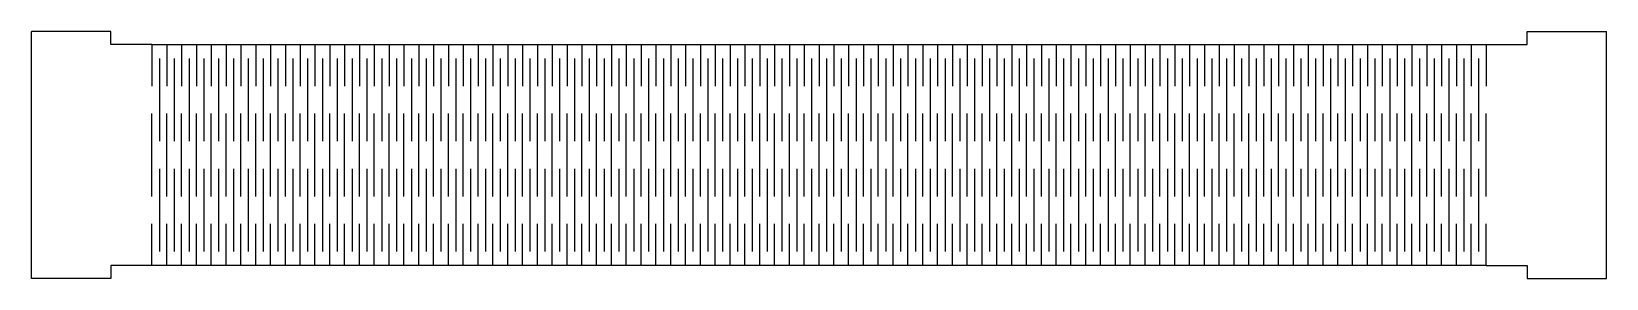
# Model space of a CAD drawing. Header units: millimetres. Extents: x -191 to 191, y -57 to 3.
import ezdxf

# ---------------------------------------------------------------- set-up
doc = ezdxf.new("R2010")
doc.units = ezdxf.units.MM
doc.layers.get('0').update_dxf_attribs({"linetype": 'CONTINUOUS'})

msp = doc.modelspace()

# ---------------------------------------------------------------- linework, layer by layer
for p, q in [((-190.73, -56.64), (-190.73, 3.18)), ((-171.55, 3.18), (-190.73, 3.18)), ((-171.55, 0), (-171.55, 3.18)), ((-161.56, 0), (-171.55, 0)), ((-161.56, 0), (161.56, 0)), ((-161.56, 0), (-161.56, -10.03)), ((-157.97, 0), (-157.97, -10.03)), ((-154.38, 0), (-154.38, -10.03)), ((-150.79, 0), (-150.79, -10.03)), ((-147.2, 0), (-147.2, -10.03)), ((-143.61, 0), (-143.61, -10.03)), ((-140.02, 0), (-140.02, -10.03)), ((-136.43, 0), (-136.43, -10.03)), ((-132.84, 0), (-132.84, -10.03)), ((-129.25, 0), (-129.25, -10.03)), ((-125.66, 0), (-125.66, -10.03)), ((-122.07, 0), (-122.07, -10.03)), ((-118.48, 0), (-118.48, -10.03)), ((-114.89, 0), (-114.89, -10.03)), ((-111.3, 0), (-111.3, -10.03)), ((-107.7, 0), (-107.7, -10.03)), ((-104.11, 0), (-104.11, -10.03)), ((-100.52, 0), (-100.52, -10.03)), ((-96.93, 0), (-96.93, -10.03)), ((-93.34, 0), (-93.34, -10.03)), ((-89.75, 0), (-89.75, -10.03)), ((-86.16, 0), (-86.16, -10.03)), ((-82.57, 0), (-82.57, -10.03)), ((-78.98, 0), (-78.98, -10.03)), ((-75.39, 0), (-75.39, -10.03)), ((-71.8, 0), (-71.8, -10.03)), ((-68.21, 0), (-68.21, -10.03)), ((-64.62, 0), (-64.62, -10.03)), ((-61.03, 0), (-61.03, -10.03)), ((-57.44, 0), (-57.44, -10.03)), ((-53.85, 0), (-53.85, -10.03)), ((-50.26, 0), (-50.26, -10.03)), ((-46.67, 0), (-46.67, -10.03)), ((-43.08, 0), (-43.08, -10.03)), ((-39.49, 0), (-39.49, -10.03)), ((-35.9, 0), (-35.9, -10.03)), ((-32.31, 0), (-32.31, -10.03)), ((-28.72, 0), (-28.72, -10.03)), ((-25.13, 0), (-25.13, -10.03)), ((-21.54, 0), (-21.54, -10.03)), ((-17.95, 0), (-17.95, -10.03)), ((-14.36, 0), (-14.36, -10.03)), ((-10.77, 0), (-10.77, -10.03)), ((-7.18, 0), (-7.18, -10.03)), ((-3.59, 0), (-3.59, -10.03)), ((0, 0), (0, -10.03)), ((3.59, 0), (3.59, -10.03)), ((7.18, 0), (7.18, -10.03)), ((10.77, 0), (10.77, -10.03)), ((14.36, 0), (14.36, -10.03)), ((17.95, 0), (17.95, -10.03)), ((21.54, 0), (21.54, -10.03)), ((25.13, 0), (25.13, -10.03)), ((28.72, 0), (28.72, -10.03)), ((32.31, 0), (32.31, -10.03)), ((35.9, 0), (35.9, -10.03)), ((39.49, 0), (39.49, -10.03)), ((43.08, 0), (43.08, -10.03)), ((46.67, 0), (46.67, -10.03)), ((50.26, 0), (50.26, -10.03)), ((53.85, 0), (53.85, -10.03)), ((57.44, 0), (57.44, -10.03)), ((61.03, 0), (61.03, -10.03)), ((64.62, 0), (64.62, -10.03)), ((68.21, 0), (68.21, -10.03)), ((71.8, 0), (71.8, -10.03)), ((75.39, 0), (75.39, -10.03)), ((78.98, 0), (78.98, -10.03)), ((82.57, 0), (82.57, -10.03)), ((86.16, 0), (86.16, -10.03)), ((89.75, 0), (89.75, -10.03)), ((93.34, 0), (93.34, -10.03)), ((96.93, 0), (96.93, -10.03)), ((100.52, 0), (100.52, -10.03)), ((104.11, 0), (104.11, -10.03)), ((107.71, 0), (107.71, -10.03)), ((111.3, 0), (111.3, -10.03)), ((114.89, 0), (114.89, -10.03)), ((118.48, 0), (118.48, -10.03)), ((122.07, 0), (122.07, -10.03)), ((125.66, 0), (125.66, -10.03)), ((129.25, 0), (129.25, -10.03)), ((132.84, 0), (132.84, -10.03)), ((136.43, 0), (136.43, -10.03)), ((140.02, 0), (140.02, -10.03)), ((143.61, 0), (143.61, -10.03)), ((147.2, 0), (147.2, -10.03)), ((150.79, 0), (150.79, -10.03)), ((154.38, 0), (154.38, -10.03)), ((157.97, 0), (157.97, -10.03)), ((161.56, 0), (171.55, 0)), ((161.56, 0), (161.56, -10.03)), ((171.55, 0), (171.55, 3.18)), ((171.55, 3.18), (190.73, 3.18)), ((190.73, -56.64), (190.73, 3.18)), ((-159.76, -3.34), (-159.76, -23.39)), ((-156.17, -3.34), (-156.17, -23.39)), ((-152.58, -3.34), (-152.58, -23.39)), ((-148.99, -3.34), (-148.99, -23.39)), ((-145.4, -3.34), (-145.4, -23.39)), ((-141.81, -3.34), (-141.81, -23.39)), ((-138.22, -3.34), (-138.22, -23.39)), ((-134.63, -3.34), (-134.63, -23.39)), ((-131.04, -3.34), (-131.04, -23.39)), ((-127.45, -3.34), (-127.45, -23.39)), ((-123.86, -3.34), (-123.86, -23.39)), ((-120.27, -3.34), (-120.27, -23.39)), ((-116.68, -3.34), (-116.68, -23.39)), ((-113.09, -3.34), (-113.09, -23.39)), ((-109.5, -3.34), (-109.5, -23.39)), ((-105.91, -3.34), (-105.91, -23.39)), ((-102.32, -3.34), (-102.32, -23.39)), ((-98.73, -3.34), (-98.73, -23.39)), ((-95.14, -3.34), (-95.14, -23.39)), ((-91.55, -3.34), (-91.55, -23.39)), ((-87.96, -3.34), (-87.96, -23.39)), ((-84.37, -3.34), (-84.37, -23.39)), ((-80.78, -3.34), (-80.78, -23.39)), ((-77.19, -3.34), (-77.19, -23.39)), ((-73.6, -3.34), (-73.6, -23.39)), ((-70.01, -3.34), (-70.01, -23.39)), ((-66.42, -3.34), (-66.42, -23.39)), ((-62.83, -3.34), (-62.83, -23.39)), ((-59.24, -3.34), (-59.24, -23.39)), ((-55.65, -3.34), (-55.65, -23.39)), ((-52.06, -3.34), (-52.06, -23.39)), ((-48.47, -3.34), (-48.47, -23.39)), ((-44.88, -3.34), (-44.88, -23.39)), ((-41.29, -3.34), (-41.29, -23.39)), ((-37.7, -3.34), (-37.7, -23.39)), ((-34.11, -3.34), (-34.11, -23.39)), ((-30.52, -3.34), (-30.52, -23.39)), ((-26.93, -3.34), (-26.93, -23.39)), ((-23.34, -3.34), (-23.34, -23.39)), ((-19.75, -3.34), (-19.75, -23.39)), ((-16.16, -3.34), (-16.16, -23.39)), ((-12.57, -3.34), (-12.57, -23.39)), ((-8.98, -3.34), (-8.98, -23.39)), ((-5.39, -3.34), (-5.39, -23.39)), ((-1.8, -3.34), (-1.8, -23.39)), ((1.8, -3.34), (1.8, -23.39)), ((5.39, -3.34), (5.39, -23.39)), ((8.98, -3.34), (8.98, -23.39)), ((12.57, -3.34), (12.57, -23.39)), ((16.16, -3.34), (16.16, -23.39)), ((19.75, -3.34), (19.75, -23.39)), ((23.34, -3.34), (23.34, -23.39)), ((26.93, -3.34), (26.93, -23.39)), ((30.52, -3.34), (30.52, -23.39)), ((34.11, -3.34), (34.11, -23.39)), ((37.7, -3.34), (37.7, -23.39)), ((41.29, -3.34), (41.29, -23.39)), ((44.88, -3.34), (44.88, -23.39)), ((48.47, -3.34), (48.47, -23.39)), ((52.06, -3.34), (52.06, -23.39)), ((55.65, -3.34), (55.65, -23.39)), ((59.24, -3.34), (59.24, -23.39)), ((62.83, -3.34), (62.83, -23.39)), ((66.42, -3.34), (66.42, -23.39)), ((70.01, -3.34), (70.01, -23.39)), ((73.6, -3.34), (73.6, -23.39)), ((77.19, -3.34), (77.19, -23.39)), ((80.78, -3.34), (80.78, -23.39)), ((84.37, -3.34), (84.37, -23.39)), ((87.96, -3.34), (87.96, -23.39)), ((91.55, -3.34), (91.55, -23.39)), ((95.14, -3.34), (95.14, -23.39)), ((98.73, -3.34), (98.73, -23.39)), ((102.32, -3.34), (102.32, -23.39)), ((105.91, -3.34), (105.91, -23.39)), ((109.5, -3.34), (109.5, -23.39)), ((113.09, -3.34), (113.09, -23.39)), ((116.68, -3.34), (116.68, -23.39)), ((120.27, -3.34), (120.27, -23.39)), ((123.86, -3.34), (123.86, -23.39)), ((127.45, -3.34), (127.45, -23.39)), ((131.04, -3.34), (131.04, -23.39)), ((134.63, -3.34), (134.63, -23.39)), ((138.22, -3.34), (138.22, -23.39)), ((141.81, -3.34), (141.81, -23.39)), ((145.4, -3.34), (145.4, -23.39)), ((148.99, -3.34), (148.99, -23.39)), ((152.58, -3.34), (152.58, -23.39)), ((156.17, -3.34), (156.17, -23.39)), ((159.76, -3.34), (159.76, -23.39)), ((-161.56, -36.76), (-161.56, -16.71)), ((-157.97, -36.76), (-157.97, -16.71)), ((-154.38, -36.76), (-154.38, -16.71)), ((-150.79, -36.76), (-150.79, -16.71)), ((-147.2, -36.76), (-147.2, -16.71)), ((-143.61, -36.76), (-143.61, -16.71)), ((-140.02, -36.76), (-140.02, -16.71)), ((-136.43, -36.76), (-136.43, -16.71)), ((-132.84, -36.76), (-132.84, -16.71)), ((-129.25, -36.76), (-129.25, -16.71)), ((-125.66, -36.76), (-125.66, -16.71)), ((-122.07, -36.76), (-122.07, -16.71)), ((-118.48, -36.76), (-118.48, -16.71)), ((-114.89, -36.76), (-114.89, -16.71)), ((-111.3, -36.76), (-111.3, -16.71)), ((-107.7, -36.76), (-107.7, -16.71)), ((-104.11, -36.76), (-104.11, -16.71)), ((-100.52, -36.76), (-100.52, -16.71)), ((-96.93, -36.76), (-96.93, -16.71)), ((-93.34, -36.76), (-93.34, -16.71)), ((-89.75, -36.76), (-89.75, -16.71)), ((-86.16, -36.76), (-86.16, -16.71)), ((-82.57, -36.76), (-82.57, -16.71)), ((-78.98, -36.76), (-78.98, -16.71)), ((-75.39, -36.76), (-75.39, -16.71)), ((-71.8, -36.76), (-71.8, -16.71)), ((-68.21, -36.76), (-68.21, -16.71)), ((-64.62, -36.76), (-64.62, -16.71)), ((-61.03, -36.76), (-61.03, -16.71)), ((-57.44, -36.76), (-57.44, -16.71)), ((-53.85, -36.76), (-53.85, -16.71)), ((-50.26, -36.76), (-50.26, -16.71)), ((-46.67, -36.76), (-46.67, -16.71)), ((-43.08, -36.76), (-43.08, -16.71)), ((-39.49, -36.76), (-39.49, -16.71)), ((-35.9, -36.76), (-35.9, -16.71)), ((-32.31, -36.76), (-32.31, -16.71)), ((-28.72, -36.76), (-28.72, -16.71)), ((-25.13, -36.76), (-25.13, -16.71)), ((-21.54, -36.76), (-21.54, -16.71)), ((-17.95, -36.76), (-17.95, -16.71)), ((-14.36, -36.76), (-14.36, -16.71)), ((-10.77, -36.76), (-10.77, -16.71)), ((-7.18, -36.76), (-7.18, -16.71)), ((-3.59, -36.76), (-3.59, -16.71)), ((0, -36.76), (0, -16.71)), ((3.59, -36.76), (3.59, -16.71)), ((7.18, -36.76), (7.18, -16.71)), ((10.77, -36.76), (10.77, -16.71)), ((14.36, -36.76), (14.36, -16.71)), ((17.95, -36.76), (17.95, -16.71)), ((21.54, -36.76), (21.54, -16.71)), ((25.13, -36.76), (25.13, -16.71)), ((28.72, -36.76), (28.72, -16.71)), ((32.31, -36.76), (32.31, -16.71)), ((35.9, -36.76), (35.9, -16.71)), ((39.49, -36.76), (39.49, -16.71)), ((43.08, -36.76), (43.08, -16.71)), ((46.67, -36.76), (46.67, -16.71)), ((50.26, -36.76), (50.26, -16.71)), ((53.85, -36.76), (53.85, -16.71)), ((57.44, -36.76), (57.44, -16.71)), ((61.03, -36.76), (61.03, -16.71)), ((64.62, -36.76), (64.62, -16.71)), ((68.21, -36.76), (68.21, -16.71)), ((71.8, -36.76), (71.8, -16.71)), ((75.39, -36.76), (75.39, -16.71)), ((78.98, -36.76), (78.98, -16.71)), ((82.57, -36.76), (82.57, -16.71)), ((86.16, -36.76), (86.16, -16.71)), ((89.75, -36.76), (89.75, -16.71)), ((93.34, -36.76), (93.34, -16.71)), ((96.93, -36.76), (96.93, -16.71)), ((100.52, -36.76), (100.52, -16.71)), ((104.11, -36.76), (104.11, -16.71)), ((107.71, -36.76), (107.71, -16.71)), ((111.3, -36.76), (111.3, -16.71)), ((114.89, -36.76), (114.89, -16.71)), ((118.48, -36.76), (118.48, -16.71)), ((122.07, -36.76), (122.07, -16.71)), ((125.66, -36.76), (125.66, -16.71)), ((129.25, -36.76), (129.25, -16.71)), ((132.84, -36.76), (132.84, -16.71)), ((136.43, -36.76), (136.43, -16.71)), ((140.02, -36.76), (140.02, -16.71)), ((143.61, -36.76), (143.61, -16.71)), ((147.2, -36.76), (147.2, -16.71)), ((150.79, -36.76), (150.79, -16.71)), ((154.38, -36.76), (154.38, -16.71)), ((157.97, -36.76), (157.97, -16.71)), ((161.56, -36.76), (161.56, -16.71)), ((-159.76, -30.08), (-159.76, -50.13)), ((-156.17, -30.08), (-156.17, -50.13)), ((-152.58, -30.08), (-152.58, -50.13)), ((-148.99, -30.08), (-148.99, -50.13)), ((-145.4, -30.08), (-145.4, -50.13)), ((-141.81, -30.08), (-141.81, -50.13)), ((-138.22, -30.08), (-138.22, -50.13)), ((-134.63, -30.08), (-134.63, -50.13)), ((-131.04, -30.08), (-131.04, -50.13)), ((-127.45, -30.08), (-127.45, -50.13)), ((-123.86, -30.08), (-123.86, -50.13)), ((-120.27, -30.08), (-120.27, -50.13)), ((-116.68, -30.08), (-116.68, -50.13)), ((-113.09, -30.08), (-113.09, -50.13)), ((-109.5, -30.08), (-109.5, -50.13)), ((-105.91, -30.08), (-105.91, -50.13)), ((-102.32, -30.08), (-102.32, -50.13)), ((-98.73, -30.08), (-98.73, -50.13)), ((-95.14, -30.08), (-95.14, -50.13)), ((-91.55, -30.08), (-91.55, -50.13)), ((-87.96, -30.08), (-87.96, -50.13)), ((-84.37, -30.08), (-84.37, -50.13)), ((-80.78, -30.08), (-80.78, -50.13)), ((-77.19, -30.08), (-77.19, -50.13)), ((-73.6, -30.08), (-73.6, -50.13)), ((-70.01, -30.08), (-70.01, -50.13)), ((-66.42, -30.08), (-66.42, -50.13)), ((-62.83, -30.08), (-62.83, -50.13)), ((-59.24, -30.08), (-59.24, -50.13)), ((-55.65, -30.08), (-55.65, -50.13)), ((-52.06, -30.08), (-52.06, -50.13)), ((-48.47, -30.08), (-48.47, -50.13)), ((-44.88, -30.08), (-44.88, -50.13)), ((-41.29, -30.08), (-41.29, -50.13)), ((-37.7, -30.08), (-37.7, -50.13)), ((-34.11, -30.08), (-34.11, -50.13)), ((-30.52, -30.08), (-30.52, -50.13)), ((-26.93, -30.08), (-26.93, -50.13)), ((-23.34, -30.08), (-23.34, -50.13)), ((-19.75, -30.08), (-19.75, -50.13)), ((-16.16, -30.08), (-16.16, -50.13)), ((-12.57, -30.08), (-12.57, -50.13)), ((-8.98, -30.08), (-8.98, -50.13)), ((-5.39, -30.08), (-5.39, -50.13)), ((-1.8, -30.08), (-1.8, -50.13)), ((1.8, -30.08), (1.8, -50.13)), ((5.39, -30.08), (5.39, -50.13)), ((8.98, -30.08), (8.98, -50.13)), ((12.57, -30.08), (12.57, -50.13)), ((16.16, -30.08), (16.16, -50.13)), ((19.75, -30.08), (19.75, -50.13)), ((23.34, -30.08), (23.34, -50.13)), ((26.93, -30.08), (26.93, -50.13)), ((30.52, -30.08), (30.52, -50.13)), ((34.11, -30.08), (34.11, -50.13)), ((37.7, -30.08), (37.7, -50.13)), ((41.29, -30.08), (41.29, -50.13)), ((44.88, -30.08), (44.88, -50.13)), ((48.47, -30.08), (48.47, -50.13)), ((52.06, -30.08), (52.06, -50.13)), ((55.65, -30.08), (55.65, -50.13)), ((59.24, -30.08), (59.24, -50.13)), ((62.83, -30.08), (62.83, -50.13)), ((66.42, -30.08), (66.42, -50.13)), ((70.01, -30.08), (70.01, -50.13)), ((73.6, -30.08), (73.6, -50.13)), ((77.19, -30.08), (77.19, -50.13)), ((80.78, -30.08), (80.78, -50.13)), ((84.37, -30.08), (84.37, -50.13)), ((87.96, -30.08), (87.96, -50.13)), ((91.55, -30.08), (91.55, -50.13)), ((95.14, -30.08), (95.14, -50.13)), ((98.73, -30.08), (98.73, -50.13)), ((102.32, -30.08), (102.32, -50.13)), ((105.91, -30.08), (105.91, -50.13)), ((109.5, -30.08), (109.5, -50.13)), ((113.09, -30.08), (113.09, -50.13)), ((116.68, -30.08), (116.68, -50.13)), ((120.27, -30.08), (120.27, -50.13)), ((123.86, -30.08), (123.86, -50.13)), ((127.45, -30.08), (127.45, -50.13)), ((131.04, -30.08), (131.04, -50.13)), ((134.63, -30.08), (134.63, -50.13)), ((138.22, -30.08), (138.22, -50.13)), ((141.81, -30.08), (141.81, -50.13)), ((145.4, -30.08), (145.4, -50.13)), ((148.99, -30.08), (148.99, -50.13)), ((152.58, -30.08), (152.58, -50.13)), ((156.17, -30.08), (156.17, -50.13)), ((159.76, -30.08), (159.76, -50.13)), ((-161.56, -53.47), (-161.56, -43.44)), ((-157.97, -53.47), (-157.97, -43.44)), ((-154.38, -53.47), (-154.38, -43.44)), ((-150.79, -53.47), (-150.79, -43.44)), ((-147.2, -53.47), (-147.2, -43.44)), ((-143.61, -53.47), (-143.61, -43.44)), ((-140.02, -53.47), (-140.02, -43.44)), ((-136.43, -53.47), (-136.43, -43.44)), ((-132.84, -53.47), (-132.84, -43.44)), ((-129.25, -53.47), (-129.25, -43.44)), ((-125.66, -53.47), (-125.66, -43.44)), ((-122.07, -53.47), (-122.07, -43.44)), ((-118.48, -53.47), (-118.48, -43.44)), ((-114.89, -53.47), (-114.89, -43.44)), ((-111.3, -53.47), (-111.3, -43.44)), ((-107.7, -53.47), (-107.7, -43.44)), ((-104.11, -53.47), (-104.11, -43.44)), ((-100.52, -53.47), (-100.52, -43.44)), ((-96.93, -53.47), (-96.93, -43.44)), ((-93.34, -53.47), (-93.34, -43.44)), ((-89.75, -53.47), (-89.75, -43.44)), ((-86.16, -53.47), (-86.16, -43.44)), ((-82.57, -53.47), (-82.57, -43.44)), ((-78.98, -53.47), (-78.98, -43.44)), ((-75.39, -53.47), (-75.39, -43.44)), ((-71.8, -53.47), (-71.8, -43.44)), ((-68.21, -53.47), (-68.21, -43.44)), ((-64.62, -53.47), (-64.62, -43.44)), ((-61.03, -53.47), (-61.03, -43.44)), ((-57.44, -53.47), (-57.44, -43.44)), ((-53.85, -53.47), (-53.85, -43.44)), ((-50.26, -53.47), (-50.26, -43.44)), ((-46.67, -53.47), (-46.67, -43.44)), ((-43.08, -53.47), (-43.08, -43.44)), ((-39.49, -53.47), (-39.49, -43.44)), ((-35.9, -53.47), (-35.9, -43.44)), ((-32.31, -53.47), (-32.31, -43.44)), ((-28.72, -53.47), (-28.72, -43.44)), ((-25.13, -53.47), (-25.13, -43.44)), ((-21.54, -53.47), (-21.54, -43.44)), ((-17.95, -53.47), (-17.95, -43.44)), ((-14.36, -53.47), (-14.36, -43.44)), ((-10.77, -53.47), (-10.77, -43.44)), ((-7.18, -53.47), (-7.18, -43.44)), ((-3.59, -53.47), (-3.59, -43.44)), ((0, -53.47), (0, -43.44)), ((3.59, -53.47), (3.59, -43.44)), ((7.18, -53.47), (7.18, -43.44)), ((10.77, -53.47), (10.77, -43.44)), ((14.36, -53.47), (14.36, -43.44)), ((17.95, -53.47), (17.95, -43.44)), ((21.54, -53.47), (21.54, -43.44)), ((25.13, -53.47), (25.13, -43.44)), ((28.72, -53.47), (28.72, -43.44)), ((32.31, -53.47), (32.31, -43.44)), ((35.9, -53.47), (35.9, -43.44)), ((39.49, -53.47), (39.49, -43.44)), ((43.08, -53.47), (43.08, -43.44)), ((46.67, -53.47), (46.67, -43.44)), ((50.26, -53.47), (50.26, -43.44)), ((53.85, -53.47), (53.85, -43.44)), ((57.44, -53.47), (57.44, -43.44)), ((61.03, -53.47), (61.03, -43.44)), ((64.62, -53.47), (64.62, -43.44)), ((68.21, -53.47), (68.21, -43.44)), ((71.8, -53.47), (71.8, -43.44)), ((75.39, -53.47), (75.39, -43.44)), ((78.98, -53.47), (78.98, -43.44)), ((82.57, -53.47), (82.57, -43.44)), ((86.16, -53.47), (86.16, -43.44)), ((89.75, -53.47), (89.75, -43.44)), ((93.34, -53.47), (93.34, -43.44)), ((96.93, -53.47), (96.93, -43.44)), ((100.52, -53.47), (100.52, -43.44)), ((104.11, -53.47), (104.11, -43.44)), ((107.71, -53.47), (107.71, -43.44)), ((111.3, -53.47), (111.3, -43.44)), ((114.89, -53.47), (114.89, -43.44)), ((118.48, -53.47), (118.48, -43.44)), ((122.07, -53.47), (122.07, -43.44)), ((125.66, -53.47), (125.66, -43.44)), ((129.25, -53.47), (129.25, -43.44)), ((132.84, -53.47), (132.84, -43.44)), ((136.43, -53.47), (136.43, -43.44)), ((140.02, -53.47), (140.02, -43.44)), ((143.61, -53.47), (143.61, -43.44)), ((147.2, -53.47), (147.2, -43.44)), ((150.79, -53.47), (150.79, -43.44)), ((154.38, -53.47), (154.38, -43.44)), ((157.97, -53.47), (157.97, -43.44)), ((161.56, -53.47), (161.56, -43.44)), ((-171.55, -56.64), (-190.73, -56.64)), ((-161.56, -53.47), (-171.55, -53.47)), ((-171.55, -53.47), (-171.55, -56.64)), ((161.56, -53.47), (-161.56, -53.47)), ((161.56, -53.47), (171.55, -53.47)), ((171.55, -53.47), (171.55, -56.64)), ((171.55, -56.64), (190.73, -56.64))]:
    msp.add_line(p, q)

doc.saveas('drawing.dxf')
